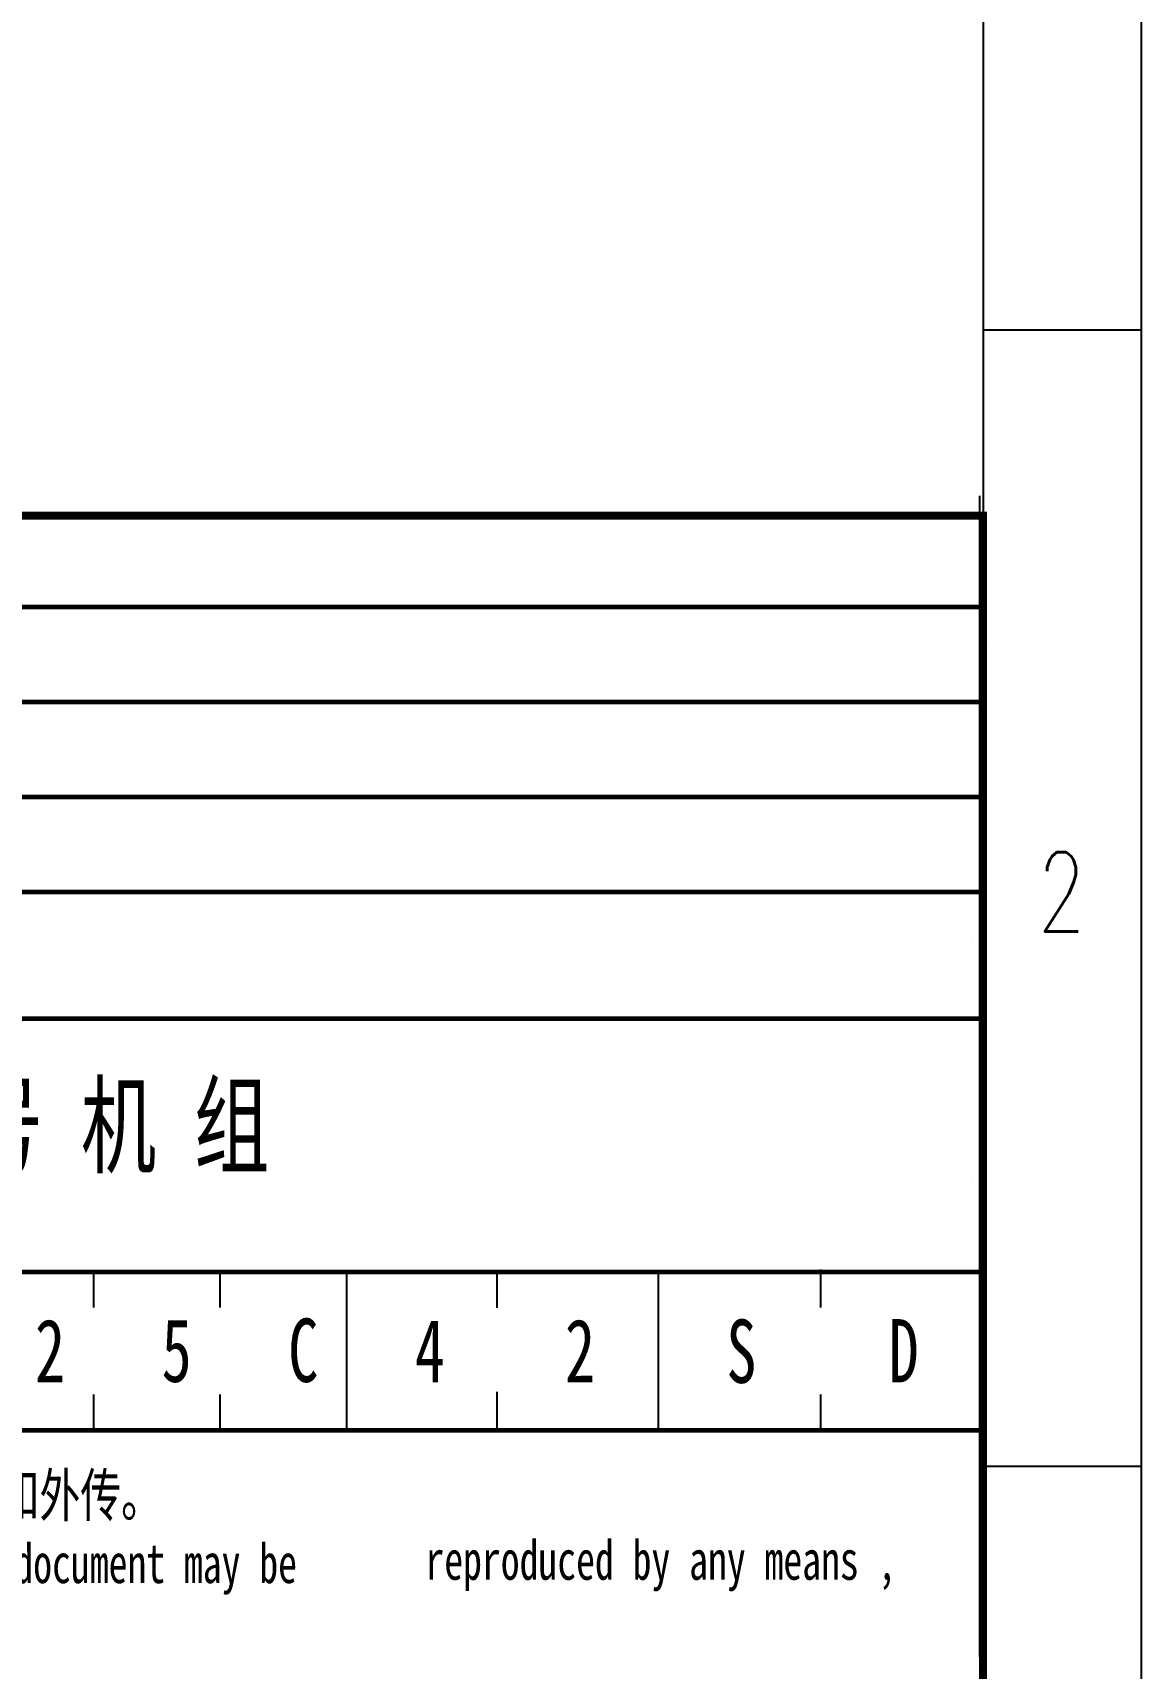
# Model space of a CAD drawing. Header units: inches. Extents: x 6 to 109360, y -14990 to 740552.
# Drawn here: x 777.2 to 847.2, y -5345.8 to -5242.6 of the extents above; entities that cross this region are included whole.
import ezdxf
from ezdxf.enums import TextEntityAlignment as Align

# ---------------------------------------------------------------- set-up
doc = ezdxf.new("R2010")
doc.units = ezdxf.units.IN
doc.header["$MEASUREMENT"] = 0
doc.layers.add('1', color=7, linetype='Continuous')
doc.layers.add('图框', color=4, linetype='Continuous')
doc.styles.add('HZ', font='txt_____.ttf', dxfattribs={"width": 0.7, "bigfont": 'HZTXT'})
doc.styles.add('宋体', font='', dxfattribs={"width": 0.7})
doc.styles.get('宋体').set_extended_font_data('SimSun')

# ---------------------------------------------------------------- blocks, each defined once
blk = doc.blocks.new('tk1')
at = {"layer": '图框'}
for p, q in [((10, 584), (10, -10)), ((0, 287), (0, 0)), ((0, 287), (0, 0)), ((0, 287), (0, 0)), ((0, 287), (0, 0)), ((0, 143.5), (10, 143.5)), ((0, 71.75), (10, 71.75))]:
    blk.add_line(p, q, dxfattribs=at)
at = {"layer": '图框', "color": 1}
blk.add_line((0, 574), (0, 0), dxfattribs=at)
at = {"layer": '图框', "style": 'HZ', "width": 0.7}
blk.add_text('2', height=5, dxfattribs=at).set_placement((4.96, 105.51), align=Align.CENTER)
blk = doc.blocks.new('图签')
at = {"layer": '1'}
for p, q in [((-0.2, 59.71), (-0.2, 133.01)), ((0, 60.06), (0, 131.76)), ((-0.53, 105.36), (-0.53, 105.36)), ((-0.53, 105.36), (-0.53, 105.36)), ((-0.53, 105.36), (-0.53, 105.36)), ((-0.53, 105.36), (-0.53, 105.36)), ((-0.72, 105.01), (-0.72, 105.01)), ((-0.72, 105.01), (-0.72, 105.01)), ((-0.72, 105.01), (-0.72, 105.01)), ((-0.72, 105.01), (-0.72, 105.01)), ((-56.2, 81.76), (-56.2, 84)), ((-48.2, 81.76), (-48.2, 84)), ((-40.2, 74), (-40.2, 84)), ((-30.71, 81.75), (-30.71, 84)), ((-20.51, 73.94), (-20.51, 83.94)), ((-10.26, 81.76), (-10.26, 84.17)), ((-30.71, 74.09), (-30.71, 76.44)), ((-56.2, 74), (-56.2, 76.27)), ((-48.2, 74), (-48.2, 76.27)), ((-10.26, 74), (-10.26, 76.27)), ((-0.2, 74), (-180.2, 74))]:
    blk.add_line(p, q, dxfattribs=at)
at = {"layer": '1', "color": 7}
for p, q in [((0.34, 123.67), (0.34, 123.67)), ((0.34, 123.67), (0.34, 123.67)), ((0.34, 123.67), (0.34, 123.67)), ((0.34, 123.67), (0.34, 123.67)), ((-0.69, 89.9), (-0.69, 89.9)), ((-0.69, 89.9), (-0.69, 89.9)), ((-0.69, 89.9), (-0.69, 89.9)), ((-0.69, 89.9), (-0.69, 89.9))]:
    blk.add_line(p, q, dxfattribs=at)
at = {"layer": '1', "color": 7, "const_width": 0.5}
blk.add_lwpolyline([(-180, 0), (0, 0), (0, 131.76), (-180, 131.76)], close=True, dxfattribs=at)
at = {"layer": '1', "color": 7, "const_width": 0.3}
for points in [[(-180.2, 126), (-0.2, 126)], [(-180.2, 120), (-0.2, 120)], [(-180.2, 114), (-0.2, 114)], [(-180.2, 108), (-0.2, 108)], [(-180.2, 100), (-0.2, 100)], [(-180.2, 84), (-0.2, 84)], [(-180.2, 74), (-0.2, 74)], [(-180, 74), (0, 74)]]:
    blk.add_lwpolyline(points, dxfattribs=at)
at = {"linetype": 'Continuous', "attachment_point": 5, "style": '宋体'}
for s, width, heights, insert, char_height in [('浙 江 金 七 门 核 电 厂 1、2 号 机 组', 163.6991, [-6.65], (-89.21, 92.99), 5), ('2', 5.7748, [-4], (-58.96, 79.03), 4), ('5', 5.7748, [-4], (-50.96, 79.03), 4), ('C', 5.7748, [-4], (-42.96, 79.03), 4), ('4', 5.7748, [-4], (-34.96, 79.03), 4), ('2', 5.7748, [-4], (-25.47, 79.03), 4), ('S', 5.7748, [-4], (-15.27, 78.97), 4), ('D', 5.7748, [-4], (-5.02, 79.03), 4)]:
    blk.add_mtext_dynamic_manual_height_columns(s, width=width, gutter_width=1, heights=heights, dxfattribs=dict(at, insert=insert, char_height=char_height))
at = {"layer": '1', "color": 7, "ltscale": 0.8, "style": '宋体', "width": 0.7}
for s, height, p in [('本文件产权属中国核电工程有限公司（CNPE）所有，未经书面许可，不得以任何方式复制、传播、发表和外传。', 2.7, (-178.2, 68.56)), ('This document is the property of China Nuclear Power Engineering CO.,LTD (CNPE) , no part of this document may be', 2.5, (-177.88, 64.36)), ('reproduced by any means , ', 2.5, (-35.24, 64.57))]:
    blk.add_text(s, height=height, dxfattribs=at).set_placement(p)
blk = doc.blocks.new('*U118')
blk.add_blockref('图签', (0, 0))
blk = doc.blocks.new('*U122')
blk.add_blockref('图签', (0, 0))

msp = doc.modelspace()

# ---------------------------------------------------------------- block references
at = {"linetype": 'Continuous'}
msp.add_blockref('tk1', (837.21035, -5404.82145), dxfattribs=at)
for name in ['*U118', '*U122']:
    msp.add_blockref(name, (837.21035, -5404.82145))

doc.saveas('drawing.dxf')
